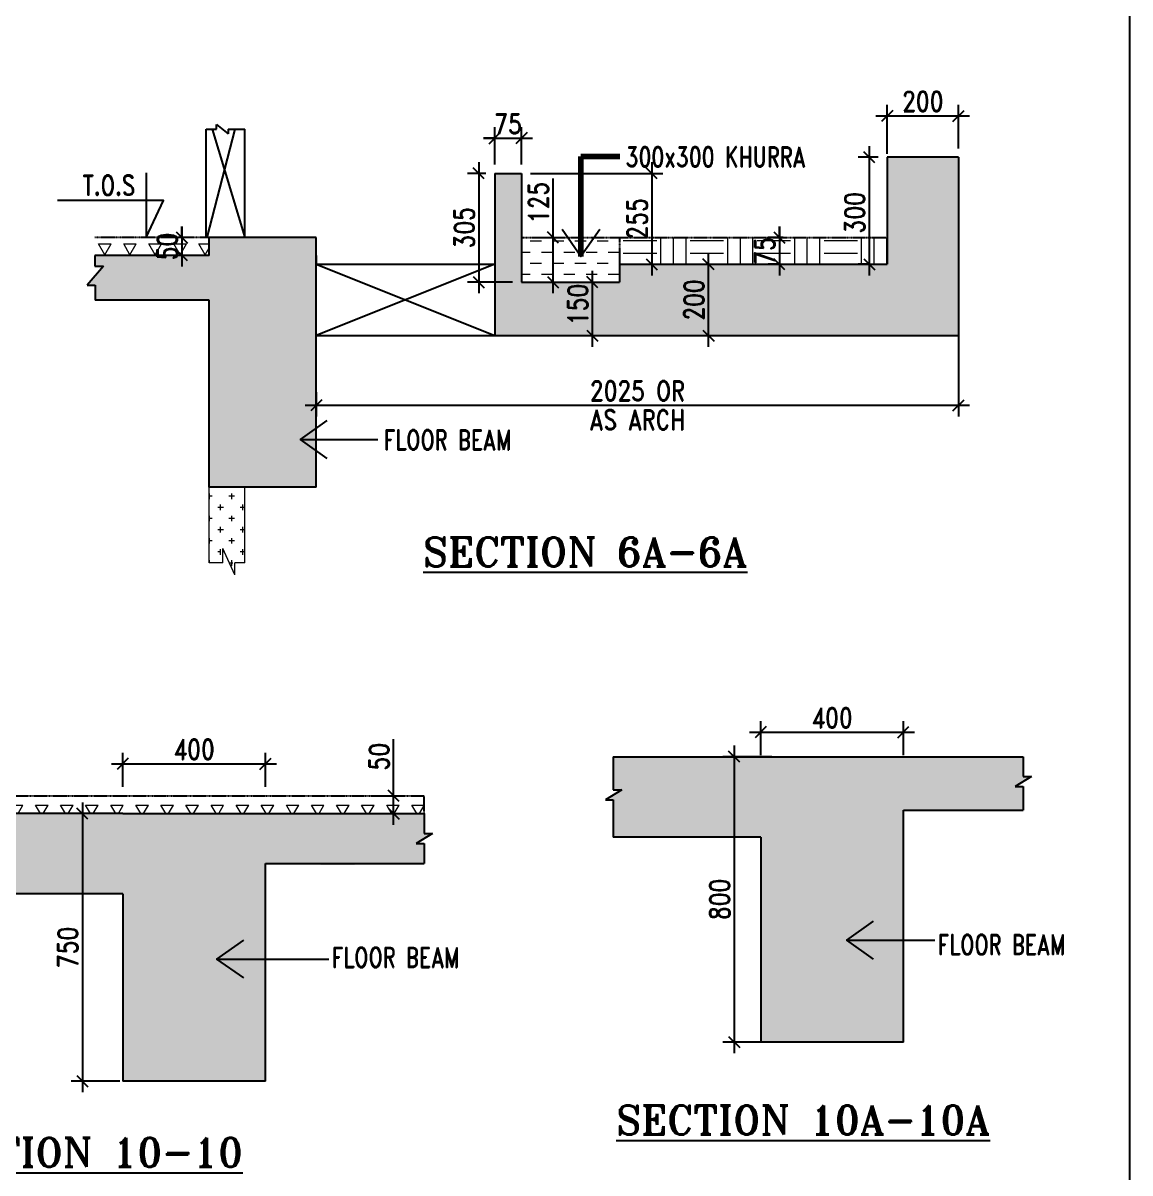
# Model space of a CAD drawing. Header units: millimetres. Extents: x 2061841 to 105821645, y -77612 to 48520811.
# Drawn here: x 2497938 to 2510349, y 31550 to 44447 of the extents above; entities that cross this region are included whole.
import ezdxf

# ---------------------------------------------------------------- set-up
doc = ezdxf.new("R2010")
doc.units = ezdxf.units.MM
doc.header["$LTSCALE"] = 10
doc.header["$MEASUREMENT"] = 0
doc.linetypes.add('E21yeHUG$0$0', pattern=[0])
doc.linetypes.add('HIDDEN', pattern=[0.375, 0.25, -0.125])
doc.layers.add('100THK WALL', color=6, linetype='Continuous', lineweight=9)
doc.layers.add('VIN SUNK HATCH', color=8, linetype='Continuous', lineweight=0)
for name, color, linetype in [('BORDER', 5, 'Continuous'), ('S-BEAM', 4, 'Continuous'), ('S-BEAM SIZE', 2, 'Continuous'), ('S-BEAM-1', 4, 'Continuous'), ('S-COL.NO', 1, 'Continuous'), ('S-DIM', 7, 'Continuous'), ('S-SHADED', 252, 'Continuous'), ('S-TEXT', 2, 'Continuous'), ('VIN_BEAM', 4, 'Continuous')]:
    doc.layers.add(name, color=color, linetype=linetype)
doc.styles.add('200', font='romand.shx', dxfattribs={"width": 0.8, "height": 225})
doc.styles.add('RD', font='romand.shx', dxfattribs={"width": 0.9, "height": 225})
doc.styles.add('RT', font='romant.shx', dxfattribs={"height": 250})
doc.styles.add('Text 100', font='romans.shx', dxfattribs={"width": 0.7, "height": 100})
doc.dimstyles.new('GR1', dxfattribs={"dimtxt": 225, "dimasz": 125, "dimexe": 125, "dimexo": 100, "dimgap": 50, "dimtad": 1, "dimdec": 0, "dimzin": 3, "dimdsep": 46, "dimtxsty": '200', "dimblk1": 'OBLIQUE', "dimblk2": 'OBLIQUE', "dimsah": 1, "dimcen": 0.0625, "dimdle": 125, "dimclrd": 3, "dimclre": 3, "dimclrt": 2, "dimadec": 0, "dimazin": 0, "dimtfac": 1, "dimtdec": 0, "dimtix": 1, "dimtmove": 0, "dimatfit": 3, "dimfxl": 1, "dimtolj": 1, "dimtzin": 0, "dimarcsym": 0})
doc.dimstyles.new('SCALE 100', dxfattribs={"dimtxt": 100, "dimasz": 75, "dimexe": 50, "dimexo": 50, "dimgap": 40, "dimtad": 1, "dimdec": 0, "dimzin": 1, "dimdsep": 46, "dimtxsty": 'Text 100', "dimblk": 'OBLIQUE', "dimcen": 1, "dimclrd": 3, "dimclre": 3, "dimclrt": 2, "dimadec": 0, "dimazin": 0, "dimtfac": 1, "dimtdec": 0, "dimtofl": 0, "dimtmove": 1, "dimatfit": 3, "dimldrblk": 'OPEN90', "dimfxl": 1, "dimtolj": 1, "dimtzin": 0, "dimarcsym": 0})

# ---------------------------------------------------------------- blocks, each defined once
blk = doc.blocks.new('_Oblique')
at = {"color": 0, "linetype": 'ByBlock', "lineweight": -2}
blk.add_line((-0.5, -0.5), (0.5, 0.5), dxfattribs=at)
blk = doc.blocks.new('*D94')
at = {"layer": 'Defpoints', "color": 0, "transparency": 16777216}
for p in [(2499124, 35580), (2498603, 32580), (2499124, 32580)]:
    blk.add_point(p, dxfattribs=at)
at = {"layer": 'S-DIM', "color": 3, "linetype": 'E21yeHUG$0$0', "lineweight": -2, "transparency": 16777216}
blk.add_line((2498603, 35705), (2498603, 32455), dxfattribs=at)
at = {"layer": 'S-DIM', "color": 3, "lineweight": -2, "transparency": 16777216}
for p, q in [((2499024, 35580), (2498478, 35580)), ((2499024, 32580), (2498478, 32580))]:
    blk.add_line(p, q, dxfattribs=at)
at = {"layer": 'S-DIM', "color": 3, "linetype": 'ByBlock', "lineweight": -2, "transparency": 16777216, "xscale": 125, "yscale": 125, "zscale": 125}
for p, rotation in [((2498603, 35580), 90), ((2498603, 32580), 270)]:
    blk.add_blockref('_Oblique', p, dxfattribs=dict(at, rotation=rotation))
at = {"layer": 'S-DIM', "color": 2, "transparency": 16777216, "insert": (2498440, 34080), "char_height": 225, "attachment_point": 5, "rotation": 90, "style": '200'}
blk.add_mtext('\\A1;750', dxfattribs=at)
blk = doc.blocks.new('*D106')
at = {"layer": 'Defpoints', "color": 0, "transparency": 16777216}
for p in [(2508426, 41326), (2501226, 40408), (2508426, 40160)]:
    blk.add_point(p, dxfattribs=at)
at = {"layer": 'S-DIM', "color": 3, "lineweight": -2, "transparency": 16777216}
for p, q in [((2508426, 41226), (2508426, 40035)), ((2501226, 40308), (2501226, 40035))]:
    blk.add_line(p, q, dxfattribs=at)
at = {"layer": 'S-DIM', "color": 3, "linetype": 'E21yeHUG$0$0', "lineweight": -2, "transparency": 16777216}
blk.add_line((2501101, 40160), (2508551, 40160), dxfattribs=at)
at = {"layer": 'S-DIM', "color": 3, "linetype": 'ByBlock', "lineweight": -2, "transparency": 16777216, "xscale": 125, "yscale": 125, "zscale": 125, "rotation": 180}
blk.add_blockref('_Oblique', (2501226, 40160), dxfattribs=at)
at = {"layer": 'S-DIM', "color": 3, "linetype": 'ByBlock', "lineweight": -2, "transparency": 16777216, "xscale": 125, "yscale": 125, "zscale": 125}
blk.add_blockref('_Oblique', (2508426, 40160), dxfattribs=at)
at = {"layer": 'S-DIM', "color": 2, "transparency": 16777216, "char_height": 225, "attachment_point": 5, "style": '200'}
for s, insert in [('\\A1;\\A1;2025 OR', (2504826, 40322)), ('\\A1;AS ARCH', (2504826, 39997))]:
    blk.add_mtext(s, dxfattribs=dict(at, insert=insert))
blk = doc.blocks.new('*D107')
at = {"layer": 'Defpoints', "color": 0, "transparency": 16777216}
for p in [(2503681, 42041), (2503881, 42041), (2503681, 41541)]:
    blk.add_point(p, dxfattribs=at)
at = {"layer": 'S-DIM', "color": 3, "linetype": 'E21yeHUG$0$0', "lineweight": -2, "transparency": 16777216}
for p, q in [((2503881, 42041), (2503881, 42703)), ((2503881, 41416), (2503881, 42166))]:
    blk.add_line(p, q, dxfattribs=at)
at = {"layer": 'S-DIM', "color": 3, "lineweight": -2, "transparency": 16777216}
for p, q in [((2503781, 42041), (2504006, 42041)), ((2503781, 41541), (2504006, 41541))]:
    blk.add_line(p, q, dxfattribs=at)
at = {"layer": 'S-DIM', "color": 3, "linetype": 'ByBlock', "lineweight": -2, "transparency": 16777216, "xscale": 125, "yscale": 125, "zscale": 125}
for p, rotation in [((2503881, 42041), 90), ((2503881, 41541), 270)]:
    blk.add_blockref('_Oblique', p, dxfattribs=dict(at, rotation=rotation))
at = {"layer": 'S-DIM', "color": 2, "transparency": 16777216, "insert": (2503718, 42434), "char_height": 225, "attachment_point": 5, "rotation": 90, "style": '200'}
blk.add_mtext('\\A1;125', dxfattribs=at)
blk = doc.blocks.new('*D108')
at = {"layer": 'Defpoints', "color": 0, "transparency": 16777216}
for p in [(2505516, 41741), (2505624, 41741), (2505516, 40941)]:
    blk.add_point(p, dxfattribs=at)
at = {"layer": 'S-DIM', "color": 3, "linetype": 'E21yeHUG$0$0', "lineweight": -2, "transparency": 16777216}
blk.add_line((2505624, 40816), (2505624, 41866), dxfattribs=at)
at = {"layer": 'S-DIM', "color": 3, "lineweight": -2, "transparency": 16777216}
for p, q in [((2505616, 41741), (2505749, 41741)), ((2505616, 40941), (2505749, 40941))]:
    blk.add_line(p, q, dxfattribs=at)
at = {"layer": 'S-DIM', "color": 3, "linetype": 'ByBlock', "lineweight": -2, "transparency": 16777216, "xscale": 125, "yscale": 125, "zscale": 125}
for p, rotation in [((2505624, 41741), 90), ((2505624, 40941), 270)]:
    blk.add_blockref('_Oblique', p, dxfattribs=dict(at, rotation=rotation))
at = {"layer": 'S-DIM', "color": 2, "transparency": 16777216, "insert": (2505461, 41341), "char_height": 225, "attachment_point": 5, "rotation": 90, "style": '200'}
blk.add_mtext('\\A1;200', dxfattribs=at)
blk = doc.blocks.new('*D109')
at = {"layer": 'Defpoints', "color": 0, "transparency": 16777216}
for p in [(2508426, 43405), (2507626, 42881), (2508426, 42941)]:
    blk.add_point(p, dxfattribs=at)
at = {"layer": 'S-DIM', "color": 3, "lineweight": -2, "transparency": 16777216}
for p, q in [((2507626, 42981), (2507626, 43530)), ((2508426, 43041), (2508426, 43530))]:
    blk.add_line(p, q, dxfattribs=at)
at = {"layer": 'S-DIM', "color": 3, "linetype": 'E21yeHUG$0$0', "lineweight": -2, "transparency": 16777216}
blk.add_line((2507501, 43405), (2508551, 43405), dxfattribs=at)
at = {"layer": 'S-DIM', "color": 3, "linetype": 'ByBlock', "lineweight": -2, "transparency": 16777216, "xscale": 125, "yscale": 125, "zscale": 125, "rotation": 180}
blk.add_blockref('_Oblique', (2507626, 43405), dxfattribs=at)
at = {"layer": 'S-DIM', "color": 3, "linetype": 'ByBlock', "lineweight": -2, "transparency": 16777216, "xscale": 125, "yscale": 125, "zscale": 125}
blk.add_blockref('_Oblique', (2508426, 43405), dxfattribs=at)
at = {"layer": 'S-DIM', "color": 2, "transparency": 16777216, "insert": (2508026, 43568), "char_height": 225, "attachment_point": 5, "style": '200'}
blk.add_mtext('\\A1;200', dxfattribs=at)
blk = doc.blocks.new('*D110')
at = {"layer": 'Defpoints', "color": 0, "transparency": 16777216}
for p in [(2507626, 42941), (2507426, 41741), (2507533, 41741)]:
    blk.add_point(p, dxfattribs=at)
at = {"layer": 'S-DIM', "color": 3, "linetype": 'E21yeHUG$0$0', "lineweight": -2, "transparency": 16777216}
blk.add_line((2507426, 43066), (2507426, 41616), dxfattribs=at)
at = {"layer": 'S-DIM', "color": 3, "lineweight": -2, "transparency": 16777216}
for p, q in [((2507526, 42941), (2507301, 42941)), ((2507433, 41741), (2507301, 41741))]:
    blk.add_line(p, q, dxfattribs=at)
at = {"layer": 'S-DIM', "color": 3, "linetype": 'ByBlock', "lineweight": -2, "transparency": 16777216, "xscale": 125, "yscale": 125, "zscale": 125}
for p, rotation in [((2507426, 42941), 90), ((2507426, 41741), 270)]:
    blk.add_blockref('_Oblique', p, dxfattribs=dict(at, rotation=rotation))
at = {"layer": 'S-DIM', "color": 2, "transparency": 16777216, "insert": (2507263, 42319), "char_height": 225, "attachment_point": 5, "rotation": 90, "style": '200'}
blk.add_mtext('\\A1;300', dxfattribs=at)
blk = doc.blocks.new('*D111')
at = {"layer": 'Defpoints', "color": 0, "transparency": 16777216}
for p in [(2506560, 42041), (2506418, 41741), (2506525, 41741)]:
    blk.add_point(p, dxfattribs=at)
at = {"layer": 'S-DIM', "color": 3, "linetype": 'E21yeHUG$0$0', "lineweight": -2, "transparency": 16777216}
for p, q in [((2506418, 42166), (2506418, 41616)), ((2506418, 42041), (2506418, 42166)), ((2506418, 41741), (2506418, 41616))]:
    blk.add_line(p, q, dxfattribs=at)
at = {"layer": 'S-DIM', "color": 3, "lineweight": -2, "transparency": 16777216}
for p, q in [((2506460, 42041), (2506293, 42041)), ((2506425, 41741), (2506293, 41741))]:
    blk.add_line(p, q, dxfattribs=at)
at = {"layer": 'S-DIM', "color": 3, "linetype": 'ByBlock', "lineweight": -2, "transparency": 16777216, "xscale": 125, "yscale": 125, "zscale": 125}
for p, rotation in [((2506418, 42041), 270), ((2506418, 41741), 90)]:
    blk.add_blockref('_Oblique', p, dxfattribs=dict(at, rotation=rotation))
at = {"layer": 'S-DIM', "color": 2, "transparency": 16777216, "insert": (2506255, 41891), "char_height": 225, "attachment_point": 5, "rotation": 90, "style": '200'}
blk.add_mtext('\\A1;75', dxfattribs=at)
blk = doc.blocks.new('*D112')
at = {"layer": 'Defpoints', "color": 0, "transparency": 16777216}
for p in [(2499860, 42041), (2499718, 41841), (2499837, 41841)]:
    blk.add_point(p, dxfattribs=at)
at = {"layer": 'S-DIM', "color": 3, "linetype": 'E21yeHUG$0$0', "lineweight": -2, "transparency": 16777216}
for p, q in [((2499718, 42166), (2499718, 41716)), ((2499718, 42041), (2499718, 42166)), ((2499718, 41841), (2499718, 41716))]:
    blk.add_line(p, q, dxfattribs=at)
at = {"layer": 'S-DIM', "color": 3, "lineweight": -2, "transparency": 16777216}
for p, q in [((2499760, 42041), (2499593, 42041)), ((2499737, 41841), (2499593, 41841))]:
    blk.add_line(p, q, dxfattribs=at)
at = {"layer": 'S-DIM', "color": 3, "linetype": 'ByBlock', "lineweight": -2, "transparency": 16777216, "xscale": 125, "yscale": 125, "zscale": 125}
for p, rotation in [((2499718, 42041), 270), ((2499718, 41841), 90)]:
    blk.add_blockref('_Oblique', p, dxfattribs=dict(at, rotation=rotation))
at = {"layer": 'S-DIM', "color": 2, "transparency": 16777216, "insert": (2499556, 41941), "char_height": 225, "attachment_point": 5, "rotation": 90, "style": '200'}
blk.add_mtext('\\A1;50', dxfattribs=at)
blk = doc.blocks.new('*D117')
at = {"layer": 'Defpoints', "color": 0, "transparency": 16777216}
for p in [(2500656, 36138), (2499056, 35780), (2500656, 35780)]:
    blk.add_point(p, dxfattribs=at)
at = {"layer": 'S-DIM', "color": 3, "lineweight": -2, "transparency": 16777216}
for p, q in [((2499056, 35880), (2499056, 36263)), ((2500656, 35880), (2500656, 36263))]:
    blk.add_line(p, q, dxfattribs=at)
at = {"layer": 'S-DIM', "color": 3, "linetype": 'E21yeHUG$0$0', "lineweight": -2, "transparency": 16777216}
blk.add_line((2498931, 36138), (2500781, 36138), dxfattribs=at)
at = {"layer": 'S-DIM', "color": 3, "linetype": 'ByBlock', "lineweight": -2, "transparency": 16777216, "xscale": 125, "yscale": 125, "zscale": 125, "rotation": 180}
blk.add_blockref('_Oblique', (2499056, 36138), dxfattribs=at)
at = {"layer": 'S-DIM', "color": 3, "linetype": 'ByBlock', "lineweight": -2, "transparency": 16777216, "xscale": 125, "yscale": 125, "zscale": 125}
blk.add_blockref('_Oblique', (2500656, 36138), dxfattribs=at)
at = {"layer": 'S-DIM', "color": 2, "transparency": 16777216, "insert": (2499856, 36301), "char_height": 225, "attachment_point": 5, "style": '200'}
blk.add_mtext('\\A1;400', dxfattribs=at)
blk = doc.blocks.new('*D135')
at = {"layer": 'Defpoints', "color": 0, "transparency": 16777216}
for p in [(2504121, 41541), (2504321, 41541), (2504121, 40941)]:
    blk.add_point(p, dxfattribs=at)
at = {"layer": 'S-DIM', "color": 3, "linetype": 'E21yeHUG$0$0', "lineweight": -2, "transparency": 16777216}
blk.add_line((2504321, 40816), (2504321, 41666), dxfattribs=at)
at = {"layer": 'S-DIM', "color": 3, "lineweight": -2, "transparency": 16777216}
for p, q in [((2504221, 41541), (2504446, 41541)), ((2504221, 40941), (2504446, 40941))]:
    blk.add_line(p, q, dxfattribs=at)
at = {"layer": 'S-DIM', "color": 3, "linetype": 'ByBlock', "lineweight": -2, "transparency": 16777216, "xscale": 125, "yscale": 125, "zscale": 125}
for p, rotation in [((2504321, 41541), 90), ((2504321, 40941), 270)]:
    blk.add_blockref('_Oblique', p, dxfattribs=dict(at, rotation=rotation))
at = {"layer": 'S-DIM', "color": 2, "transparency": 16777216, "insert": (2504159, 41291), "char_height": 225, "attachment_point": 5, "rotation": 90, "style": '200'}
blk.add_mtext('\\A1;150', dxfattribs=at)
blk = doc.blocks.new('*D146')
at = {"layer": 'Defpoints', "color": 0, "transparency": 16777216}
for p in [(2506433, 36218), (2505911, 33018), (2506433, 33018)]:
    blk.add_point(p, dxfattribs=at)
at = {"layer": 'S-DIM', "color": 3, "linetype": 'E21yeHUG$0$0', "lineweight": -2, "transparency": 16777216}
blk.add_line((2505911, 36343), (2505911, 32893), dxfattribs=at)
at = {"layer": 'S-DIM', "color": 3, "lineweight": -2, "transparency": 16777216}
for p, q in [((2506333, 36218), (2505786, 36218)), ((2506333, 33018), (2505786, 33018))]:
    blk.add_line(p, q, dxfattribs=at)
at = {"layer": 'S-DIM', "color": 3, "linetype": 'ByBlock', "lineweight": -2, "transparency": 16777216, "xscale": 125, "yscale": 125, "zscale": 125}
for p, rotation in [((2505911, 36218), 90), ((2505911, 33018), 270)]:
    blk.add_blockref('_Oblique', p, dxfattribs=dict(at, rotation=rotation))
at = {"layer": 'S-DIM', "color": 2, "transparency": 16777216, "insert": (2505749, 34618), "char_height": 225, "attachment_point": 5, "rotation": 90, "style": '200'}
blk.add_mtext('\\A1;800', dxfattribs=at)
blk = doc.blocks.new('*D147')
at = {"layer": 'Defpoints', "color": 0, "transparency": 16777216}
for p in [(2507809, 36493), (2506209, 36134), (2507809, 36134)]:
    blk.add_point(p, dxfattribs=at)
at = {"layer": 'S-DIM', "color": 3, "lineweight": -2, "transparency": 16777216}
for p, q in [((2506209, 36234), (2506209, 36618)), ((2507809, 36234), (2507809, 36618))]:
    blk.add_line(p, q, dxfattribs=at)
at = {"layer": 'S-DIM', "color": 3, "linetype": 'E21yeHUG$0$0', "lineweight": -2, "transparency": 16777216}
blk.add_line((2506084, 36493), (2507934, 36493), dxfattribs=at)
at = {"layer": 'S-DIM', "color": 3, "linetype": 'ByBlock', "lineweight": -2, "transparency": 16777216, "xscale": 125, "yscale": 125, "zscale": 125, "rotation": 180}
blk.add_blockref('_Oblique', (2506209, 36493), dxfattribs=at)
at = {"layer": 'S-DIM', "color": 3, "linetype": 'ByBlock', "lineweight": -2, "transparency": 16777216, "xscale": 125, "yscale": 125, "zscale": 125}
blk.add_blockref('_Oblique', (2507809, 36493), dxfattribs=at)
at = {"layer": 'S-DIM', "color": 2, "transparency": 16777216, "insert": (2507009, 36655), "char_height": 225, "attachment_point": 5, "style": '200'}
blk.add_mtext('\\A1;400', dxfattribs=at)
blk = doc.blocks.new('*D177')
at = {"layer": 'Defpoints', "color": 0, "transparency": 16777216}
for p in [(2501848, 35780), (2502093, 35780), (2501848, 35580)]:
    blk.add_point(p, dxfattribs=at)
at = {"layer": 'S-DIM', "color": 3, "linetype": 'E21yeHUG$0$0', "lineweight": -2, "transparency": 16777216}
for p, q in [((2502093, 35780), (2502093, 36415)), ((2502093, 35455), (2502093, 35905))]:
    blk.add_line(p, q, dxfattribs=at)
at = {"layer": 'S-DIM', "color": 3, "lineweight": -2, "transparency": 16777216}
for p, q in [((2501948, 35780), (2502218, 35780)), ((2501948, 35580), (2502218, 35580))]:
    blk.add_line(p, q, dxfattribs=at)
at = {"layer": 'S-DIM', "color": 3, "linetype": 'ByBlock', "lineweight": -2, "transparency": 16777216, "xscale": 125, "yscale": 125, "zscale": 125}
for p, rotation in [((2502093, 35780), 90), ((2502093, 35580), 270)]:
    blk.add_blockref('_Oblique', p, dxfattribs=dict(at, rotation=rotation))
at = {"layer": 'S-DIM', "color": 2, "transparency": 16777216, "insert": (2501931, 36219), "char_height": 225, "attachment_point": 5, "rotation": 90, "style": '200'}
blk.add_mtext('\\A1;50', dxfattribs=at)
blk = doc.blocks.new('*D197')
at = {"layer": 'Defpoints', "color": 0, "transparency": 16777216}
for p in [(2503526, 43155), (2503226, 42761), (2503526, 42761)]:
    blk.add_point(p, dxfattribs=at)
at = {"layer": 'S-DIM', "color": 3, "lineweight": -2, "transparency": 16777216}
for p, q in [((2503226, 42861), (2503226, 43280)), ((2503526, 42861), (2503526, 43280))]:
    blk.add_line(p, q, dxfattribs=at)
at = {"layer": 'S-DIM', "color": 3, "linetype": 'E21yeHUG$0$0', "lineweight": -2, "transparency": 16777216}
for p, q in [((2503101, 43155), (2503651, 43155)), ((2503226, 43155), (2503101, 43155)), ((2503526, 43155), (2503651, 43155))]:
    blk.add_line(p, q, dxfattribs=at)
at = {"layer": 'S-DIM', "color": 3, "linetype": 'ByBlock', "lineweight": -2, "transparency": 16777216, "xscale": 125, "yscale": 125, "zscale": 125}
blk.add_blockref('_Oblique', (2503226, 43155), dxfattribs=at)
at = {"layer": 'S-DIM', "color": 3, "linetype": 'ByBlock', "lineweight": -2, "transparency": 16777216, "xscale": 125, "yscale": 125, "zscale": 125, "rotation": 180}
blk.add_blockref('_Oblique', (2503526, 43155), dxfattribs=at)
at = {"layer": 'S-DIM', "color": 2, "transparency": 16777216, "insert": (2503376, 43317), "char_height": 225, "attachment_point": 5, "style": '200'}
blk.add_mtext('\\A1;75', dxfattribs=at)
blk = doc.blocks.new('*D198')
at = {"layer": 'Defpoints', "color": 0, "transparency": 16777216}
for p in [(2503226, 42761), (2503047, 41541), (2503526, 41541)]:
    blk.add_point(p, dxfattribs=at)
at = {"layer": 'S-DIM', "color": 3, "linetype": 'E21yeHUG$0$0', "lineweight": -2, "transparency": 16777216}
blk.add_line((2503047, 42886), (2503047, 41416), dxfattribs=at)
at = {"layer": 'S-DIM', "color": 3, "lineweight": -2, "transparency": 16777216}
for p, q in [((2503126, 42761), (2502922, 42761)), ((2503426, 41541), (2502922, 41541))]:
    blk.add_line(p, q, dxfattribs=at)
at = {"layer": 'S-DIM', "color": 3, "linetype": 'ByBlock', "lineweight": -2, "transparency": 16777216, "xscale": 125, "yscale": 125, "zscale": 125}
for p, rotation in [((2503047, 42761), 90), ((2503047, 41541), 270)]:
    blk.add_blockref('_Oblique', p, dxfattribs=dict(at, rotation=rotation))
at = {"layer": 'S-DIM', "color": 2, "transparency": 16777216, "insert": (2502885, 42151), "char_height": 225, "attachment_point": 5, "rotation": 90, "style": '200'}
blk.add_mtext('\\A1;305', dxfattribs=at)
blk = doc.blocks.new('*D1090')
at = {"layer": 'Defpoints', "color": 0, "transparency": 16777216}
for p in [(2503526, 42761), (2504626, 41741), (2504987, 41741)]:
    blk.add_point(p, dxfattribs=at)
at = {"layer": 'S-DIM', "color": 3, "linetype": 'E21yeHUG$0$0', "lineweight": -2, "transparency": 16777216}
blk.add_line((2504987, 42886), (2504987, 41616), dxfattribs=at)
at = {"layer": 'S-DIM', "color": 3, "lineweight": -2, "transparency": 16777216}
for p, q in [((2503626, 42761), (2505112, 42761)), ((2504726, 41741), (2505112, 41741))]:
    blk.add_line(p, q, dxfattribs=at)
at = {"layer": 'S-DIM', "color": 3, "linetype": 'ByBlock', "lineweight": -2, "transparency": 16777216, "xscale": 125, "yscale": 125, "zscale": 125}
for p, rotation in [((2504987, 42761), 90), ((2504987, 41741), 270)]:
    blk.add_blockref('_Oblique', p, dxfattribs=dict(at, rotation=rotation))
at = {"layer": 'S-DIM', "color": 2, "transparency": 16777216, "insert": (2504825, 42251), "char_height": 225, "attachment_point": 5, "rotation": 90, "style": '200'}
blk.add_mtext('\\A1;255', dxfattribs=at)

msp = doc.modelspace()

# ---------------------------------------------------------------- hatches: boundary and pattern name
at = {"layer": '100THK WALL'}
h = msp.add_hatch(dxfattribs=at)
h.set_pattern_fill('CROSS', color=3, scale=500, angle=90, style=0)
h.set_pattern_definition([(90, (-2328347.42, 759483.49), (-125, 125), [62.5, -187.5]), (180, (-2328316.17, 759514.74), (-125, -125), [62.5, -187.5])])
edge = h.paths.add_edge_path()
edge.add_line((2500426.3, 39240.7), (2500026.3, 39240.7))
edge.add_line((2500026.3, 39240.7), (2500026.3, 38391.4))
edge.add_line((2500026.3, 38391.4), (2500155.6, 38391.4))
edge.add_line((2500155.6, 38391.4), (2500155.6, 38553.9))
edge.add_line((2500155.6, 38553.9), (2500289.6, 38257.9))
edge.add_line((2500289.6, 38257.9), (2500289.6, 38391.4))
edge.add_line((2500289.6, 38391.4), (2500426.3, 38391.4))
edge.add_line((2500426.3, 38391.4), (2500426.3, 39236.3))
at = {"layer": 'S-SHADED'}
h = msp.add_hatch(color=256, dxfattribs=at)
h.dxf.hatch_style = 1
h.paths.add_polyline_path([(2508426.4, 42940.8), (2507626.4, 42940.8), (2507626.4, 41740.8), (2504626.4, 41740.8), (2504626.4, 41540.7), (2503526.3, 41540.7), (2503526.3, 42760.7), (2503226.3, 42760.7), (2503226.3, 40940.8), (2508426.4, 40940.8)])
h.paths.add_polyline_path([(2505630.2, 41053.1), (2505630.2, 41628.5), (2505623.9, 41628.5), (2505623.9, 41053.1)], flags=16)
h = msp.add_hatch(color=256, dxfattribs=at)
h.dxf.hatch_style = 1
h.paths.add_polyline_path([(2501226.4, 42040.7), (2500026.3, 42040.7), (2500026.3, 41840.7), (2498743.6, 41840.7), (2498743.6, 41719.9), (2498838.9, 41719.9), (2498655.5, 41508.4), (2498744.8, 41508.4), (2498744.8, 41340.7), (2500026.3, 41340.7), (2500026.3, 39240.7), (2501226.4, 39240.7), (2501226.4, 42040.7)])
h.paths.add_polyline_path([(2499330.7, 41738.8), (2499330.7, 42142.7), (2499780.7, 42142.7), (2499780.7, 41738.8)], flags=9)
h = msp.add_hatch(color=256, dxfattribs=at)
h.dxf.hatch_style = 1
h.paths.add_polyline_path([(2507808.7, 35617.9), (2509152.5, 35617.9), (2509152.5, 35883.6), (2509063.1, 35883.6), (2509246.5, 35995.3), (2509151.3, 35995.3), (2509151.3, 36217.9), (2504555.2, 36217.9), (2504555.2, 35846.2), (2504650.5, 35846.2), (2504467.1, 35734.4), (2504556.4, 35734.4), (2504556.4, 35317.9), (2506208.7, 35317.9), (2506208.7, 33017.9), (2507808.7, 33017.9), (2507808.7, 35617.9)])
h = msp.add_hatch(color=256, dxfattribs=at)
h.dxf.hatch_style = 1
h.paths.add_polyline_path([(2500655.7, 32579.9), (2500655.7, 35019.9), (2502436.5, 35019.9), (2502436.5, 35245.6), (2502347.1, 35245.6), (2502530.5, 35357.3), (2502435.3, 35357.3), (2502435.3, 35579.9), (2496651.1, 35579.9), (2496651.1, 35779.9), (2496251.1, 35779.9), (2494292.3, 35779.9), (2493888.6, 35779.9), (2493888.6, 35408.1), (2493983.8, 35408.1), (2493800.4, 35296.4), (2493889.8, 35296.4), (2493889.8, 34879.9), (2495751.1, 34879.9), (2495751.1, 34679.9), (2496251.1, 34679.9), (2496651.1, 34679.9), (2499055.7, 34679.9), (2499055.7, 32579.9)])
h.paths.add_polyline_path([(2496817.1, 34842.2), (2496817.1, 35417.6), (2497267.1, 35417.6), (2497267.1, 34842.2)], flags=16)
h.paths.add_polyline_path([(2501273.5, 35005.1), (2501273.5, 35019.9), (2501656, 35019.9), (2501656, 35005.1)])
h = msp.add_hatch(color=256, dxfattribs=at)
h.dxf.hatch_style = 1
h.paths.add_polyline_path([(2500655.7, 35380), (2500655.7, 35579.9), (2499055.7, 35579.9), (2499055.7, 35380), (2500655.7, 35380)])
at = {"layer": 'VIN SUNK HATCH'}
h = msp.add_hatch(dxfattribs=at)
h.set_pattern_fill('TRIANG', color=8, scale=750)
h.set_pattern_definition([(60, (-308581.83, -48273.2), (-140.625, 243.569645), [140.625, -140.625]), (120, (-308581.83, -48273.2), (-281.25, 2e-07), [140.625, -140.625]), (0, (-308652.15, -48151.42), (140.625, 243.569645), [140.625, -140.625])])
h.paths.add_polyline_path([(2500026.3, 41840.7), (2500026.3, 42040.7), (2498760.9, 42040.7), (2498760.9, 41840.7)])
h = msp.add_hatch(dxfattribs=at)
h.set_pattern_fill('DASH', color=6, scale=1000, angle=180)
h.paths.add_polyline_path([(2504626.4, 41540.7), (2504626.4, 41740.8), (2504626.4, 42040.7), (2503526.3, 42040.7), (2503526.3, 41540.7)])
h = msp.add_hatch(dxfattribs=at)
h.set_pattern_fill('EARTH', color=8, scale=1500)
h.set_pattern_definition([(0, (-308581.83, -48273.2), (375, 375), [375, -375]), (0, (-308581.83, -48132.6), (375, 375), [375, -375]), (0, (-308581.83, -47991.96), (375, 375), [375, -375]), (90, (-308534.96, -47945.1), (-375, 375), [375, -375]), (90, (-308394.33, -47945.1), (-375, 375), [375, -375]), (90, (-308253.7, -47945.1), (-375, 375), [375, -375])])
h.paths.add_polyline_path([(2504626.4, 42040.7), (2504626.4, 41740.8), (2507626.4, 41740.8), (2507626.4, 42040.7)])
h = msp.add_hatch(dxfattribs=at)
h.set_pattern_fill('TRIANG', color=8, scale=750)
h.set_pattern_definition([(60, (852694.58, -197542.15), (-140.625, 243.569645), [140.625, -140.625]), (120, (852694.58, -197542.15), (-281.25, 2e-07), [140.625, -140.625]), (0, (852624.27, -197420.37), (140.625, 243.569645), [140.625, -140.625])])
h.paths.add_polyline_path([(2499055.7, 35579.9), (2496651.1, 35579.9), (2496651.1, 35779.9), (2499055.7, 35779.9)])
h.paths.add_polyline_path([(2499055.7, 35779.9), (2499055.7, 35579.9), (2502435.3, 35579.9), (2502435.3, 35779.9)])

# ---------------------------------------------------------------- linework, layer by layer
at = {"layer": '100THK WALL', "color": 3}
for p, q in [((2500026.3, 38391.4, -643584.3), (2500026.3, 39240.7, -643584.3)), ((2500426.3, 38391.4, -643584.3), (2500426.3, 39240.7, -643584.3)), ((2500179.2, 38391.4, -643584.3), (2500179.2, 38553.9, -643584.3)), ((2500313.2, 38257.9, -643584.3), (2500179.2, 38553.9, -643584.3)), ((2500179.2, 38391.4, -643584.3), (2500026.3, 38391.4, -643584.3)), ((2500426.3, 38391.4, -643584.3), (2500313.2, 38391.4, -643584.3)), ((2500313.2, 38257.9, -643584.3), (2500313.2, 38391.4, -643584.3))]:
    msp.add_line(p, q, dxfattribs=at)
at = {"layer": 'BORDER'}
msp.add_line((2510349.3, -2789.9), (2510349.3, 57210.1), dxfattribs=at)
at = {"layer": 'S-BEAM', "color": 6, "linetype": 'HIDDEN', "ltscale": 0.8}
for p, q in [((2500026.3, 42040.7, -643584.3), (2498743.6, 42040.7, -643584.3)), ((2503526.3, 42040.7, -643584.3), (2504626.4, 42040.7, -643584.3)), ((2504626.4, 42040.7, -643584.3), (2507626.4, 42040.7, -643584.3)), ((2504626.4, 42040.7, -643584.3), (2504626.4, 41740.8, -643584.3)), ((2496651.1, 35779.9, -643584.3), (2502435.3, 35779.9, -643584.3)), ((2502435.3, 35579.9, -643584.3), (2502435.3, 35779.9, -643584.3))]:
    msp.add_line(p, q, dxfattribs=at)
at = {"layer": 'S-BEAM SIZE', "color": 6}
for p, q in [((2499991.6, 42040.7, -643584.3), (2499991.6, 43256.3, -643584.3)), ((2499991.6, 43256.3, -399926.3), (2500107.3, 43256.3, -399926.3)), ((2500311.5, 43256.3, -643584.3), (2500000.3, 42040.7, -643584.3)), ((2500058.8, 43256.3, -643584.3), (2500426.3, 42040.7, -643584.3)), ((2500107.3, 43256.3, -399926.3), (2500107.3, 43308, -399926.3)), ((2500107.3, 43308, -399926.3), (2500237.1, 43202.8, -399926.3)), ((2500237.1, 43256.3, -399926.3), (2500426.3, 43256.3, -399926.3)), ((2500237.1, 43256.3, -399926.3), (2500237.1, 43202.8, -399926.3)), ((2500426.3, 42040.7, -643584.3), (2500426.3, 43256.3, -643584.3))]:
    msp.add_line(p, q, dxfattribs=at)
at = {"layer": 'S-BEAM-1'}
for p, q in [((2507626.4, 42940.8, -643584.3), (2507626.4, 41740.8, -643584.3)), ((2508426.4, 42940.8, -643584.3), (2507626.4, 42940.8, -643584.3)), ((2508426.4, 42940.8, -643584.3), (2508426.4, 40940.8, -643584.3)), ((2503226.3, 42760.7, -643584.3), (2503226.3, 40940.8, -643584.3)), ((2503226.3, 42760.7, -643584.3), (2503526.3, 42760.7, -643584.3)), ((2503526.3, 42760.7, -643584.3), (2503526.3, 41540.7, -643584.3)), ((2501226.4, 42040.7, -643584.3), (2500026.3, 42040.7, -643584.3)), ((2500026.3, 41840.7, -643584.3), (2500026.3, 42040.7, -643584.3)), ((2501226.4, 39240.7, -643584.3), (2501226.4, 42040.7, -643584.3)), ((2501226.4, 41840.7, -643584.3), (2501226.4, 42040.7, -643584.3)), ((2500026.3, 41840.7, -643584.3), (2498743.6, 41840.7, -643584.3)), ((2498743.6, 41840.7, -643584.3), (2498743.6, 41719.9, -643584.3)), ((2501226.4, 41840.7, -643584.3), (2501226.4, 41740.8, -643584.3)), ((2498838.9, 41719.9, -643584.3), (2498655.5, 41508.4, -643584.3)), ((2498743.6, 41719.9, -643584.3), (2498838.9, 41719.9, -643584.3)), ((2504626.4, 41740.8, -643584.3), (2507626.4, 41740.8, -643584.3)), ((2504626.4, 41740.8, -643584.3), (2504626.4, 41540.7, -643584.3)), ((2503526.3, 41540.7, -643584.3), (2504626.4, 41540.7, -643584.3)), ((2498655.5, 41508.4, -643584.3), (2498744.8, 41508.4, -643584.3)), ((2498744.8, 41508.4, -643584.3), (2498744.8, 41340.7, -643584.3)), ((2500026.3, 41340.7, -643584.3), (2498744.8, 41340.7, -643584.3)), ((2500026.3, 39240.7, -643584.3), (2500026.3, 41340.7, -643584.3)), ((2503226.3, 40940.8, -643584.3), (2508426.4, 40940.8, -643584.3)), ((2501226.4, 39240.7, -643584.3), (2500026.3, 39240.7, -643584.3)), ((2504555.2, 36217.9, -643584.3), (2504555.2, 35846.2, -643584.3)), ((2504555.2, 36217.9, -643584.3), (2509151.3, 36217.9, -643584.3)), ((2509151.3, 36217.9, -643584.3), (2509151.3, 35995.3, -643584.3)), ((2509246.5, 35995.3, -643584.3), (2509063.1, 35883.6, -643584.3)), ((2509151.3, 35995.3, -643584.3), (2509246.5, 35995.3, -643584.3)), ((2509063.1, 35883.6, -643584.3), (2509152.5, 35883.6, -643584.3)), ((2509152.5, 35883.6, -643584.3), (2509152.5, 35617.9, -643584.3)), ((2504650.5, 35846.2, -643584.3), (2504467.1, 35734.4, -643584.3)), ((2504467.1, 35734.4, -643584.3), (2504556.4, 35734.4, -643584.3)), ((2504555.2, 35846.2, -643584.3), (2504650.5, 35846.2, -643584.3)), ((2504556.4, 35734.4, -643584.3), (2504556.4, 35317.9, -643584.3)), ((2507808.7, 33017.9, -643584.3), (2507808.7, 35617.9, -643584.3)), ((2507808.7, 35617.9, -643584.3), (2509152.5, 35617.9, -643584.3)), ((2499055.7, 35579.9, -643584.3), (2496651.1, 35579.9, -643584.3)), ((2499055.7, 35579.9, -643584.3), (2500655.7, 35579.9, -643584.3)), ((2500655.7, 35579.9, -643584.3), (2502435.3, 35579.9, -643584.3)), ((2502435.3, 35579.9, -643584.3), (2502435.3, 35357.3, -643584.3)), ((2502530.5, 35357.3, -643584.3), (2502347.1, 35245.6, -643584.3)), ((2502435.3, 35357.3, -643584.3), (2502530.5, 35357.3, -643584.3)), ((2502347.1, 35245.6, -643584.3), (2502436.5, 35245.6, -643584.3)), ((2502436.5, 35245.6, -643584.3), (2502436.5, 35019.9, -643584.3)), ((2506208.7, 35317.9, -643584.3), (2504556.4, 35317.9, -643584.3)), ((2506208.7, 35317.9, -643584.3), (2506208.7, 33017.9, -643584.3)), ((2500655.7, 32579.9, -643584.3), (2500655.7, 35019.9, -643584.3)), ((2500655.7, 35019.9, -643584.3), (2502436.5, 35019.9, -643584.3)), ((2499055.7, 34679.9, -643584.3), (2495751.1, 34679.9, -643584.3)), ((2499055.7, 34679.9, -643584.3), (2499055.7, 32579.9, -643584.3)), ((2507808.7, 33017.9, -643584.3), (2506208.7, 33017.9, -643584.3)), ((2500655.7, 32579.9, -643584.3), (2499055.7, 32579.9, -643584.3))]:
    msp.add_line(p, q, dxfattribs=at)
at = {"layer": 'S-BEAM-1', "color": 6}
for p, q in [((2501226.4, 41740.8, -643584.3), (2503226.3, 41740.8, -643584.3)), ((2501226.4, 40940.8, -643584.3), (2503226.3, 40940.8, -643584.3))]:
    msp.add_line(p, q, dxfattribs=at)
at = {"layer": 'S-BEAM-1', "color": 1, "ltscale": 0.1, "elevation": -643584.3}
msp.add_lwpolyline([(2499317.1, 42766.1), (2499317.1, 42040.7), (2499511.2, 42455.7), (2498322.9, 42455.7)], dxfattribs=at)
at = {"layer": 'VIN_BEAM', "color": 6}
for p, q in [((2501226.4, 41740.8, -643584.3), (2503226.3, 40940.8, -643584.3)), ((2503226.3, 41740.8, -643584.3), (2501226.4, 40940.8, -643584.3))]:
    msp.add_line(p, q, dxfattribs=at)

# ---------------------------------------------------------------- texts
at = {"layer": 'S-COL.NO', "style": 'RT'}
for s, p in [('%%USECTION 6A-6A', (2502424, 38353.4, -643584.3)), ('%%USECTION 10A-10A', (2504589.5, 31981, -643584.3)), ('%%USECTION 10-10', (2496768, 31617.6, -643584.3))]:
    msp.add_text(s, height=325, dxfattribs=at).set_placement(p)
at = {"layer": 'S-TEXT', "color": 2, "style": 'RD', "width": 0.75}
for s, p in [('300x300 KHURRA', (2504693.7, 42833.4, -643584.3)), ('T.O.S', (2498606.8, 42514.9, -643584.3)), ('FLOOR BEAM', (2501981.6, 39659.7, -643584.3)), ('FLOOR BEAM', (2508192.8, 33998.7, -643584.3)), ('FLOOR BEAM', (2501399.1, 33855.6, -643584.3))]:
    msp.add_text(s, height=225, dxfattribs=at).set_placement(p)

# ---------------------------------------------------------------- dimensions: what is measured, and where the dimension line sits
at = {"layer": 'S-DIM', "linetype": 'E21yeHUG$0$0'}
for base, p1, p2, override, picture, middle in [((2508426.4, 43405.1, -643584.3), (2507626.4, 42881, -643584.3), (2508426.4, 42940.8, -643584.3), {"dimlfac": 0.25, "dimfxl": 125}, '*D109', (2508026.4, 43567.6, -643584.3)), ((2503526.3, 43154.9), (2503226.3, 42760.7), (2503526.3, 42760.7), {"dimlfac": 0.25, "dimtxsty": '200', "dimfxl": 125}, '*D197', (2503376.3, 43317.4)), ((2507808.7, 36492.6, -643584.3), (2506208.7, 36134, -643584.3), (2507808.7, 36134, -643584.3), {"dimlfac": 0.25, "dimfxl": 125}, '*D147', (2507008.7, 36655.1, -643584.3)), ((2500655.7, 36138.4, -643584.3), (2499055.7, 35779.9, -643584.3), (2500655.7, 35779.9, -643584.3), {"dimlfac": 0.25, "dimfxl": 125}, '*D117', (2499855.7, 36300.9, -643584.3))]:
    dim = msp.add_linear_dim(base=base, p1=p1, p2=p2, dimstyle='GR1', override=override, dxfattribs=at)
    dim.commit()
    dim.dimension.update_dxf_attribs({"geometry": picture, "text_midpoint": middle})
for base, p1, p2, picture, middle in [((2507425.8, 41740.8, -643584.3), (2507626.4, 42940.8, -643584.3), (2507532.8, 41740.8, -887242.3), '*D110', (2507425.8, 42318.8, -643584.3)), ((2503881, 42040.7, -643584.3), (2503681, 41540.7, -643584.3), (2503681, 42040.7, -643584.3), '*D107', (2503881, 42434.3, -643584.3)), ((2504321.3, 41540.7, -643584.3), (2504121.3, 40940.8, -643584.3), (2504121.3, 41540.7, -643584.3), '*D135', (2504321.3, 41290.8, -643584.3)), ((2502093.2, 35779.9, -643584.3), (2501847.8, 35579.9, -643584.3), (2501847.8, 35779.9, -643584.3), '*D177', (2502093.2, 36218.8, -643584.3))]:
    dim = msp.add_linear_dim(base=base, p1=p1, p2=p2, angle=90, dimstyle='GR1', override={"dimlfac": 0.25, "dimfxl": 125}, dxfattribs=at)
    dim.commit()
    dim.dimension.update_dxf_attribs({"geometry": picture, "text_midpoint": middle, "dimtype": 160})
for base, p1, p2, override, picture, middle in [((2503047.5, 41540.7), (2503226.3, 42760.7), (2503526.3, 41540.7), {"dimlfac": 0.25, "dimtxsty": '200', "dimfxl": 125}, '*D198', (2502885, 42150.7)), ((2504987.1, 41740.8), (2503526.3, 42760.7), (2504626.4, 41740.8), {"dimlfac": 0.25, "dimtxsty": '200', "dimfxl": 125}, '*D1090', (2504824.6, 42250.8)), ((2499718.2, 41840.7, -643584.3), (2499860.3, 42040.7, -795884), (2499836.9, 41840.7, -856798.5), {"dimlfac": 0.25, "dimfxl": 125}, '*D112', (2499555.7, 41940.7, -643584.3)), ((2506417.8, 41740.8, -643584.3), (2506560, 42040.7, -795884), (2506524.9, 41740.8, -887242.3), {"dimlfac": 0.25, "dimfxl": 125}, '*D111', (2506255.3, 41890.8, -643584.3)), ((2505623.9, 41740.8, -643584.3), (2505516, 40940.8, -643584.3), (2505516, 41740.8, -643584.3), {"dimlfac": 0.25, "dimfxl": 125}, '*D108', (2505461.4, 41340.8, -643584.3)), ((2505911.3, 33017.9, -643584.3), (2506433, 36217.9, -643584.3), (2506433, 33017.9, -643584.3), {"dimlfac": 0.25, "dimtxsty": '200', "dimfxl": 125}, '*D146', (2505748.8, 34617.9, -643584.3)), ((2498602.5, 32579.9, -643584.3), (2499124.2, 35579.9, -643584.3), (2499124.2, 32579.9, -643584.3), {"dimlfac": 0.25, "dimtxsty": '200', "dimfxl": 125}, '*D94', (2498440, 34079.9, -643584.3))]:
    dim = msp.add_linear_dim(base=base, p1=p1, p2=p2, angle=90, dimstyle='GR1', override=override, dxfattribs=at)
    dim.commit()
    dim.dimension.update_dxf_attribs({"geometry": picture, "text_midpoint": middle})
dim = msp.add_linear_dim(base=(2508426.4, 40159.9, -399926.3), p1=(2501226.4, 40408.5, -643584.3), p2=(2508426.4, 41325.9, -643584.3), text='\\A1;2025 OR\\X AS ARCH', dimstyle='GR1', override={"dimlfac": 0.25, "dimtxsty": '200', "dimfxl": 125}, dxfattribs=at)
dim.commit()
dim.dimension.update_dxf_attribs({"geometry": '*D106', "text_midpoint": (2504826.4, 40159.9, -399926.3)})

# ---------------------------------------------------------------- leaders
at = {"layer": 'S-DIM'}
for points, override in [([(2504193.3, 41829.8, -643584.3), (2504193.3, 42949.2, -643584.3), (2504627.8, 42949.2, -643584.3)], {"dimscale": 1, "dimtxt": 100, "dimasz": 300, "dimgap": 40, "dimtad": 1, "dimtxsty": 'Text 100', "dimclrd": 3, "dimfxl": 125, "dimlwd": 65534, "dimarcsym": 1}), ([(2501048.5, 39775.4, -643584.3), (2501915.6, 39775.4, -643584.3)], {"dimasz": 300}), ([(2507175.3, 34160.4, -643584.3), (2508160.9, 34160.4, -643584.3)], {"dimasz": 300}), ([(2500111.9, 33949.2, -643584.3), (2501367.2, 33949.2, -643584.3)], {"dimasz": 300})]:
    msp.add_leader(points, dimstyle='SCALE 100', override=override, dxfattribs=at)

doc.saveas('drawing.dxf')
